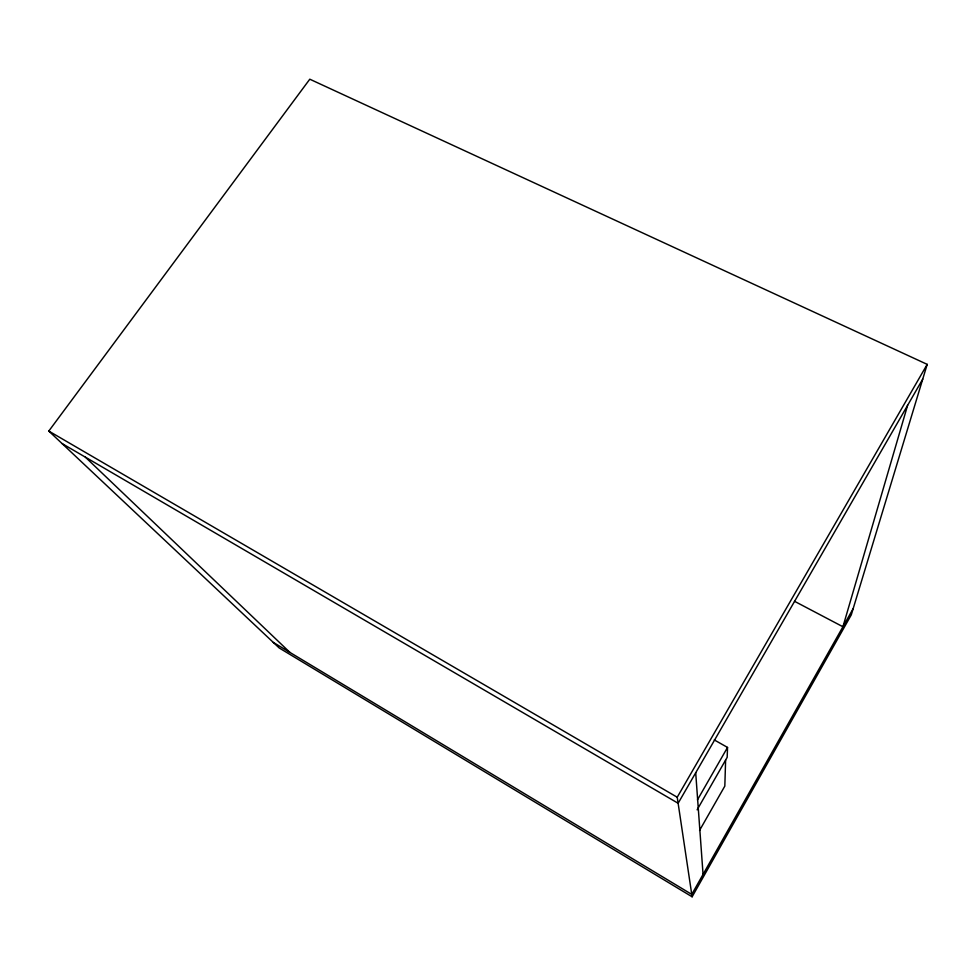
<?xml version="1.0" encoding="UTF-8"?>
<svg xmlns="http://www.w3.org/2000/svg" width="976" height="976" viewBox="0 0 976 976"><rect width="100%" height="100%" fill="white"/><g stroke="black" fill="none" stroke-linecap="round" stroke-linejoin="round"><path stroke-width="1.46" d="M725.619 760.06L724.826 786.095L699.572 830.405M714.273 739.93L727.535 747.421L727.181 757.327L697.132 809.812M907.607 405.333L842.935 626.751L794.488 601.277M927.2 364.365L851.279 614.868L692.118 896.798L279.185 647.954L48.8 431.063L309.795 79.202L927.2 364.365L677.222 797.233L692.118 896.798M853.183 608.609L691.764 894.394L273.304 642.415M697.437 799.893L727.535 747.421M922.735 379.115L678.125 803.26L62.061 443.543M48.8 431.063L677.222 797.233M85.351 457.134L289.896 652.407M695.705 772.785L703.062 874.386"/></g></svg>
